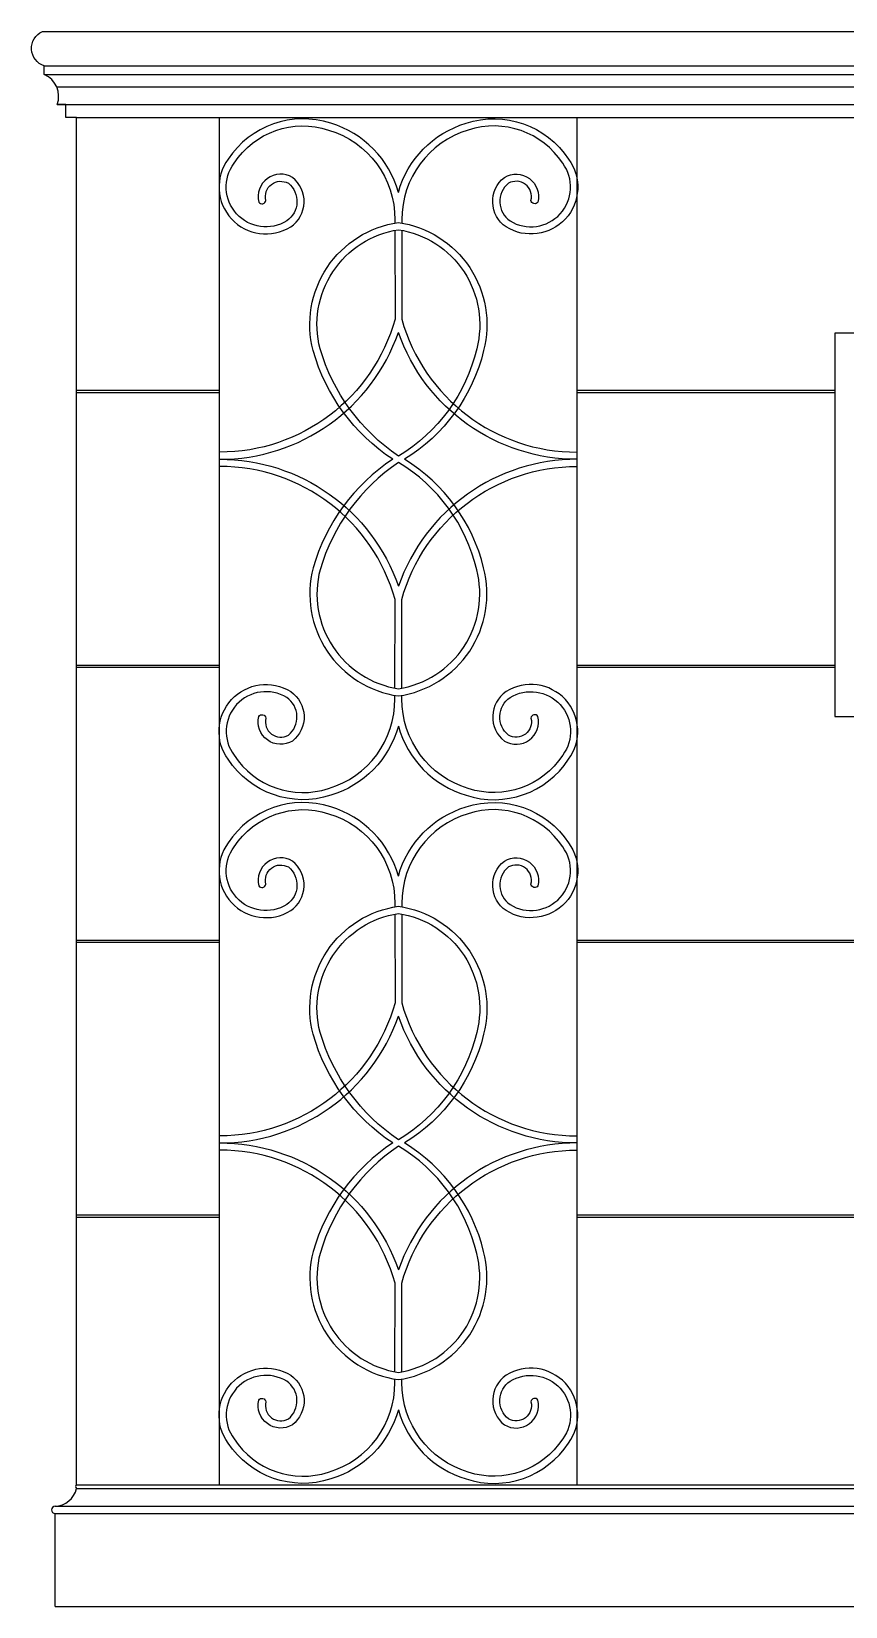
# Model space of a CAD drawing. Extents: x 2492 to 5348, y 3278 to 5478.
# Drawn here: x 2492 to 3630, y 3278 to 5478 of the extents above; entities that cross this region are included whole.
import ezdxf

# ---------------------------------------------------------------- set-up
doc = ezdxf.new("R2010")
doc.units = 0
doc.header["$MEASUREMENT"] = 0
for name, color, linetype in [('2', 2, 'CONTINUOUS'), ('3', 3, 'CONTINUOUS'), ('4', 4, 'CONTINUOUS'), ('7', 7, 'CONTINUOUS')]:
    doc.layers.add(name, color=color, linetype=linetype)

msp = doc.modelspace()

# ---------------------------------------------------------------- linework, layer by layer
at = {"layer": '2', "linetype": 'CONTINUOUS'}
msp.add_line((2524.9, 3278.4), (5284.9, 3278.4), dxfattribs=at)
at = {"layer": '3'}
for p, q in [((2509.9, 5430.4), (5329.9, 5430.4)), ((2509.9, 5418.4), (5329.9, 5418.4)), ((2527.2, 5401), (5312.5, 5401)), ((2527.9, 5376.4), (5299.9, 5376.4)), ((2554.9, 4977.4), (2754.9, 4977.4)), ((2554.9, 4974.4), (2754.9, 4974.4)), ((3254.9, 4977.4), (3614.9, 4977.4)), ((3254.9, 4974.4), (3614.9, 4974.4)), ((2554.9, 4593.4), (2754.9, 4593.4)), ((2554.9, 4590.4), (2754.9, 4590.4)), ((3254.9, 4593.4), (3614.9, 4593.4)), ((3254.9, 4590.4), (3614.9, 4590.4)), ((2554.9, 4209.4), (2754.9, 4209.4)), ((2554.9, 4206.4), (2754.9, 4206.4)), ((3254.9, 4209.4), (4584.9, 4209.4)), ((3254.9, 4206.4), (4584.9, 4206.4)), ((2554.9, 3825.4), (2754.9, 3825.4)), ((2554.9, 3822.4), (2754.9, 3822.4)), ((3254.9, 3825.4), (4584.9, 3825.4)), ((3254.9, 3822.4), (4584.9, 3822.4)), ((2554.9, 3443.4), (5284.9, 3443.4)), ((2524.9, 3418.4), (5284.9, 3418.4)), ((2524.9, 3408.4), (5284.9, 3408.4))]:
    msp.add_line(p, q, dxfattribs=at)
for points in [[(3004.9, 5253.7, 0.258299), (2910.3, 5350.3, 0.338384), (2767, 5300.1, 0.827259), (2854.3, 5205.5, 0.50653), (2856.8, 5274.6, 0.668806), (2809.8, 5240.1, 0.689647), (2819.6, 5242.5, -0.65869), (2851.1, 5266.4, -0.498542), (2848.9, 5213.9, -0.827748), (2775.2, 5294.4, -0.339204), (2907.3, 5340.8, -0.334191), (2999.9, 5215.5), (2999.9, 5210.8)], [(3004.9, 5253.7, -0.258299), (3099.4, 5350.3, -0.338384), (3242.8, 5300.1, -0.827259), (3155.4, 5205.5, -0.50653), (3153, 5274.6, -0.668806), (3199.9, 5240.1, -0.689647), (3190.2, 5242.5, 0.65869), (3158.7, 5266.4, 0.498542), (3160.9, 5213.9, 0.827748), (3234.5, 5294.4, 0.339204), (3102.5, 5340.8, 0.334191), (3009.9, 5215.5), (3009.9, 5210.8)], [(2999.9, 5200.6), (3000.2, 5076.8, -0.337399), (2754.9, 4890.9)], [(2997, 4880.9, -0.179801), (2885.7, 5032.7, -0.448024), (3004.9, 5211.6, -0.448024), (3124, 5032.7, -0.197829), (3013.4, 4880.9, -0.197829)], [(3009.8, 5200.6), (3009.5, 5076.8, 0.337399), (3254.9, 4890.9)], [(2754.9, 4880.9, 0.319833), (3004.9, 5058.2, 0.319833)], [(3254.9, 4880.9, -0.319833), (3004.9, 5058.2, -0.319833)], [(2754.9, 4880.9, -0.319833), (3004.9, 4703.7, -0.319833)], [(2999.9, 4561.2), (3000.2, 4685, 0.337399), (2754.9, 4870.9)], [(2997, 4880.9, 0.179801), (2885.7, 4729.2, 0.448024), (3004.9, 4550.3, 0.448024), (3124, 4729.2, 0.197829), (3013.4, 4880.9, 0.197829)], [(3254.9, 4880.9, 0.319833), (3004.9, 4703.7, 0.319833)], [(3009.8, 4561.2), (3009.5, 4685, -0.337399), (3254.9, 4870.9)], [(3004.9, 4508.2, -0.258299), (2910.3, 4411.6, -0.338384), (2767, 4461.8, -0.827259), (2854.3, 4556.4, -0.50653), (2856.8, 4487.3, -0.668806), (2809.8, 4521.8, -0.689647), (2819.6, 4519.4, 0.65869), (2851.1, 4495.5, 0.498542), (2848.9, 4548, 0.827748), (2775.2, 4467.5, 0.339204), (2907.3, 4421.1, 0.334191), (2999.9, 4546.4), (2999.9, 4551.1)], [(3004.9, 4508.2, 0.258299), (3099.4, 4411.6, 0.338384), (3242.8, 4461.8, 0.827259), (3155.4, 4556.4, 0.50653), (3153, 4487.3, 0.668806), (3199.9, 4521.8, 0.689647), (3190.2, 4519.4, -0.65869), (3158.7, 4495.5, -0.498542), (3160.9, 4548, -0.827748), (3234.5, 4467.5, -0.339204), (3102.5, 4421.1, -0.334191), (3009.9, 4546.4), (3009.9, 4551.1)], [(3004.9, 4298.7, 0.258299), (2910.3, 4395.3, 0.338384), (2767, 4345.1, 0.827259), (2854.3, 4250.5, 0.50653), (2856.8, 4319.6, 0.668806), (2809.8, 4285.1, 0.689647), (2819.6, 4287.5, -0.65869), (2851.1, 4311.4, -0.498542), (2848.9, 4258.9, -0.827748), (2775.2, 4339.4, -0.339204), (2907.3, 4385.8, -0.334191), (2999.9, 4260.5), (2999.9, 4255.8)], [(3004.9, 4298.7, -0.258299), (3099.4, 4395.3, -0.338384), (3242.8, 4345.1, -0.827259), (3155.4, 4250.5, -0.50653), (3153, 4319.6, -0.668806), (3199.9, 4285.1, -0.689647), (3190.2, 4287.5, 0.65869), (3158.7, 4311.4, 0.498542), (3160.9, 4258.9, 0.827748), (3234.5, 4339.4, 0.339204), (3102.5, 4385.8, 0.334191), (3009.9, 4260.5), (3009.9, 4255.8)], [(2997, 3925.9, -0.179801), (2885.7, 4077.7, -0.448024), (3004.9, 4256.6, -0.448024), (3124, 4077.7, -0.197829), (3013.4, 3925.9, -0.197829)], [(2999.9, 4245.6), (3000.2, 4121.8, -0.337399), (2754.9, 3935.9)], [(3009.8, 4245.6), (3009.5, 4121.8, 0.337399), (3254.9, 3935.9)], [(2754.9, 3925.9, 0.319833), (3004.9, 4103.2, 0.319833)], [(3254.9, 3925.9, -0.319833), (3004.9, 4103.2, -0.319833)], [(2754.9, 3925.9, -0.319833), (3004.9, 3748.7, -0.319833)], [(2997, 3925.9, 0.179801), (2885.7, 3774.2, 0.448024), (3004.9, 3595.3, 0.448024), (3124, 3774.2, 0.197829), (3013.4, 3925.9, 0.197829)], [(3254.9, 3925.9, 0.319833), (3004.9, 3748.7, 0.319833)], [(2999.9, 3606.2), (3000.2, 3730, 0.337399), (2754.9, 3915.9)], [(3009.8, 3606.2), (3009.5, 3730, -0.337399), (3254.9, 3915.9)], [(3004.9, 3553.2, -0.258299), (2910.3, 3456.6, -0.338384), (2767, 3506.8, -0.827259), (2854.3, 3601.4, -0.50653), (2856.8, 3532.3, -0.668806), (2809.8, 3566.8, -0.689647), (2819.6, 3564.4, 0.65869), (2851.1, 3540.5, 0.498542), (2848.9, 3593, 0.827748), (2775.2, 3512.5, 0.339204), (2907.3, 3466.1, 0.334191), (2999.9, 3591.4), (2999.9, 3596.1)], [(3004.9, 3553.2, 0.258299), (3099.4, 3456.6, 0.338384), (3242.8, 3506.8, 0.827259), (3155.4, 3601.4, 0.50653), (3153, 3532.3, 0.668806), (3199.9, 3566.8, 0.689647), (3190.2, 3564.4, -0.65869), (3158.7, 3540.5, -0.498542), (3160.9, 3593, -0.827748), (3234.5, 3512.5, -0.339204), (3102.5, 3466.1, -0.334191), (3009.9, 3591.4), (3009.9, 3596.1)]]:
    msp.add_lwpolyline(points, format="xyb", dxfattribs=at)
for points in [[(3004.9, 4885.4, -0.173681), (2895.4, 5035.2, -0.444848), (3004.9, 5201.5, -0.444848), (3114.3, 5035.2, -0.202163)], [(3004.9, 4876.5, 0.173681), (2895.4, 4726.7, 0.444848), (3004.9, 4560.4, 0.444848), (3114.3, 4726.7, 0.202163)], [(3004.9, 3930.4, -0.173681), (2895.4, 4080.2, -0.444848), (3004.9, 4246.5, -0.444848), (3114.3, 4080.2, -0.202163)], [(3004.9, 3921.5, 0.173681), (2895.4, 3771.7, 0.444848), (3004.9, 3605.4, 0.444848), (3114.3, 3771.7, 0.202163)]]:
    msp.add_lwpolyline(points, format="xyb", close=True, dxfattribs=at)
at = {"layer": '4'}
for p, q in [((2554.9, 3448.4), (2554.9, 5358.4)), ((2754.9, 3448.4), (2754.9, 5358.4)), ((3254.9, 3448.4), (3254.9, 5358.4)), ((2524.9, 3278.4), (2524.9, 3408.4))]:
    msp.add_line(p, q, dxfattribs=at)
msp.add_lwpolyline([(2554.9, 5358.4), (2539.9, 5358.4), (2539.9, 5376.4), (2527.9, 5376.4, 0.398318), (2509.9, 5418.4), (2509.9, 5430.4, -0.687187), (2507.2, 5478.4), (2554.9, 5478.4), (5284.9, 5478.4), (5332.6, 5478.4, -0.687187), (5329.9, 5430.4), (5329.9, 5418.4, 0.398318), (5311.9, 5376.4), (5299.9, 5376.4), (5299.9, 5358.4), (5284.9, 5358.4)], format="xyb", dxfattribs=at)
msp.add_lwpolyline([(3614.9, 4521.7), (4224.9, 4521.7), (4224.9, 5057.1), (3614.9, 5057.1)], close=True, dxfattribs=at)
for centre, radius, start, end in [((2523.7, 3450.4), 32, 272.153, 347.4581), ((2556.4, 3445.9), 2.92, 121.065, 238.9265), ((2525.2, 3413.4), 5.01, 93.575, 266.425)]:
    msp.add_arc(centre, radius, start, end, dxfattribs=at)
at = {"layer": '7'}
for p, q in [((2554.9, 5358.4), (5284.9, 5358.4)), ((2554.9, 3448.4), (5284.9, 3448.4))]:
    msp.add_line(p, q, dxfattribs=at)

doc.saveas('drawing.dxf')
